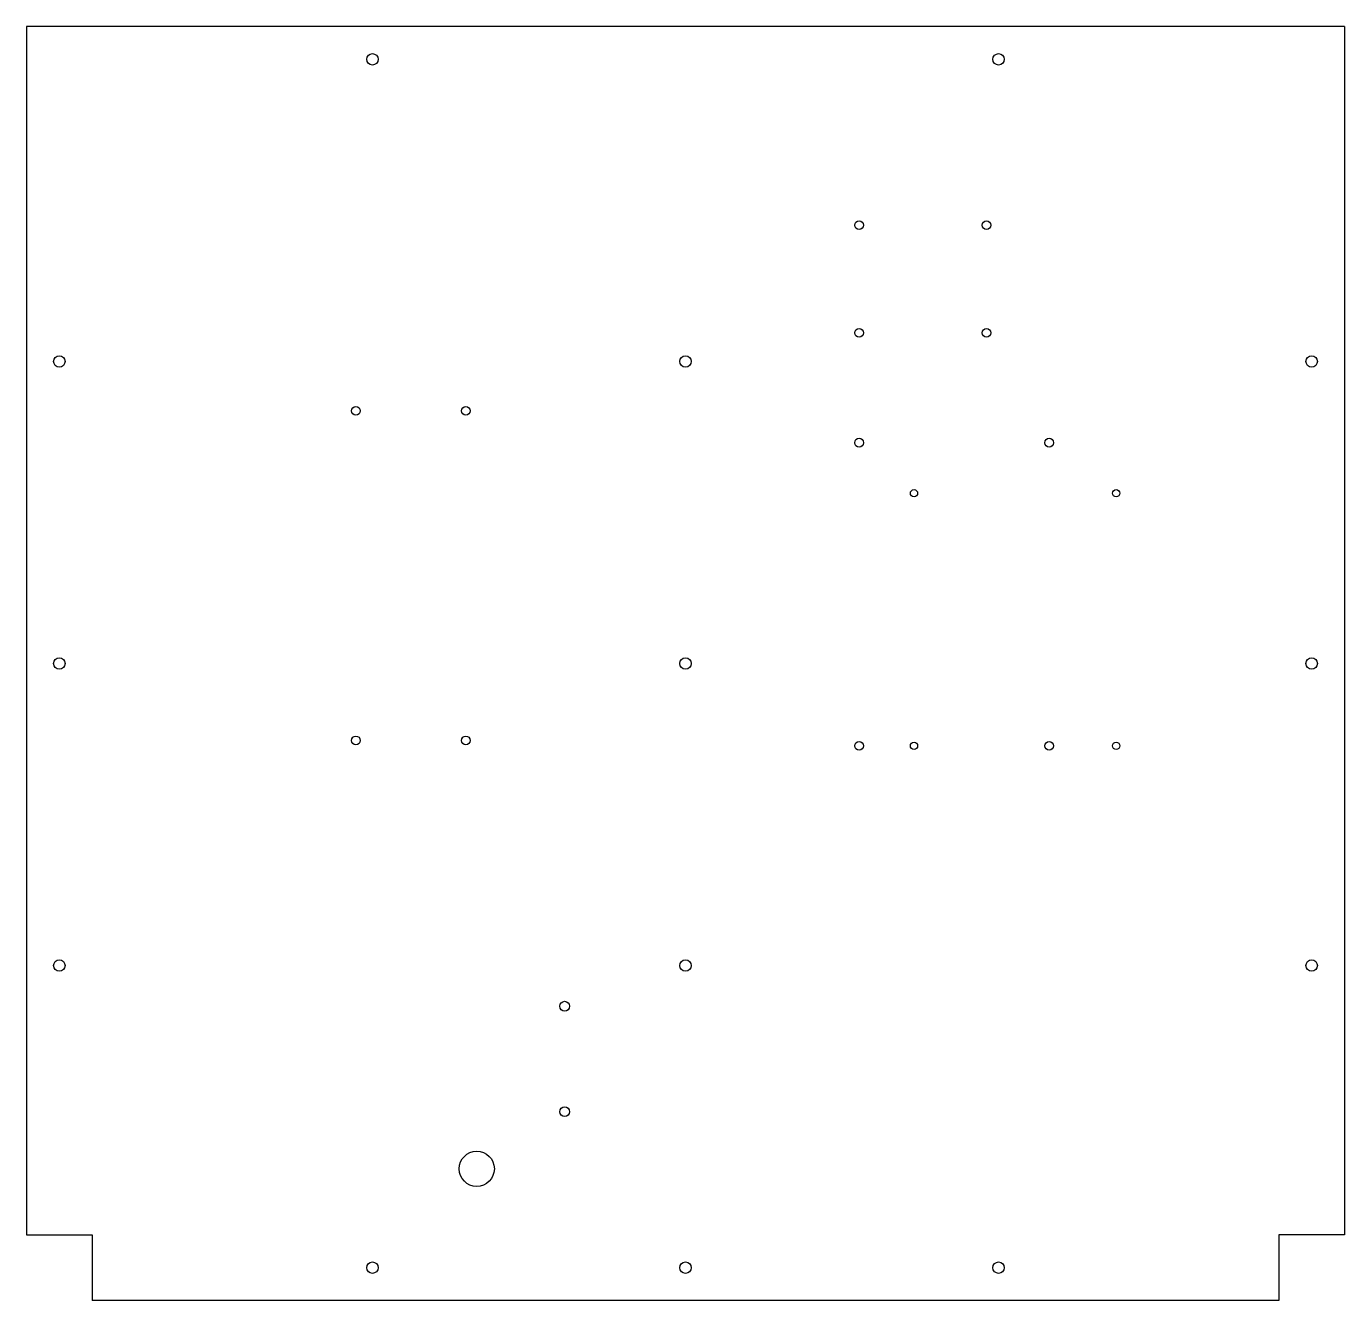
# Model space of a CAD drawing. Extents: x -300 to 300, y -290 to 290.
import ezdxf

# ---------------------------------------------------------------- set-up
doc = ezdxf.new("R2010")
doc.units = 0
doc.layers.get('0').update_dxf_attribs({"linetype": 'continuous'})

msp = doc.modelspace()

# ---------------------------------------------------------------- linework, layer by layer
at = {"color": 0}
for p, q in [((300, 290), (-300, 290)), ((-300, 290), (-300, -260)), ((-300, 290), (-300, -260)), ((300, 290), (-300, 290)), ((300, 290), (300, -260)), ((300, 290), (300, -260)), ((-300, -260), (-270, -260)), ((-300, -260), (-270, -260)), ((-270, -260), (-270, -290)), ((-270, -260), (-270, -290)), ((270, -260), (270, -290)), ((300, -260), (270, -260)), ((270, -260), (270, -290)), ((300, -260), (270, -260)), ((270, -290), (-270, -290)), ((270, -290), (-270, -290))]:
    msp.add_line(p, q, dxfattribs=at)
for centre, radius in [((-142.5, 275), 2.6), ((-142.5, 275), 2.6), ((142.5, 275), 2.6), ((142.5, 275), 2.6), ((79, 199.5), 2), ((137, 199.5), 2), ((79, 150.5), 2), ((137, 150.5), 2), ((-285, 137.5), 2.6), ((-285, 137.5), 2.6), ((0, 137.5), 2.6), ((0, 137.5), 2.6), ((285, 137.5), 2.6), ((285, 137.5), 2.6), ((-150, 115), 2), ((-150, 115), 2), ((-100, 115), 2), ((-100, 115), 2), ((79, 100.5), 2), ((165.5, 100.5), 2), ((104, 77.5), 1.65), ((104, 77.5), 1.65), ((196, 77.5), 1.65), ((196, 77.5), 1.65), ((-285, 0), 2.6), ((-285, 0), 2.6), ((0, 0), 2.6), ((0, 0), 2.6), ((285, 0), 2.6), ((285, 0), 2.6), ((-150, -35), 2), ((-150, -35), 2), ((-100, -35), 2), ((-100, -35), 2), ((79, -37.5), 2), ((104, -37.5), 1.65), ((104, -37.5), 1.65), ((165.5, -37.5), 2), ((196, -37.5), 1.65), ((196, -37.5), 1.65), ((-285, -137.5), 2.6), ((-285, -137.5), 2.6), ((0, -137.5), 2.6), ((0, -137.5), 2.6), ((285, -137.5), 2.6), ((285, -137.5), 2.6), ((-55, -156), 2.25), ((-55, -156), 2.25), ((-55, -204), 2.25), ((-55, -204), 2.25), ((-95, -230), 8), ((-95, -230), 8), ((-142.5, -275), 2.6), ((-142.5, -275), 2.6), ((0, -275), 2.6), ((0, -275), 2.6), ((142.5, -275), 2.6), ((142.5, -275), 2.6)]:
    msp.add_circle(centre, radius, dxfattribs=at)

doc.saveas('drawing.dxf')
